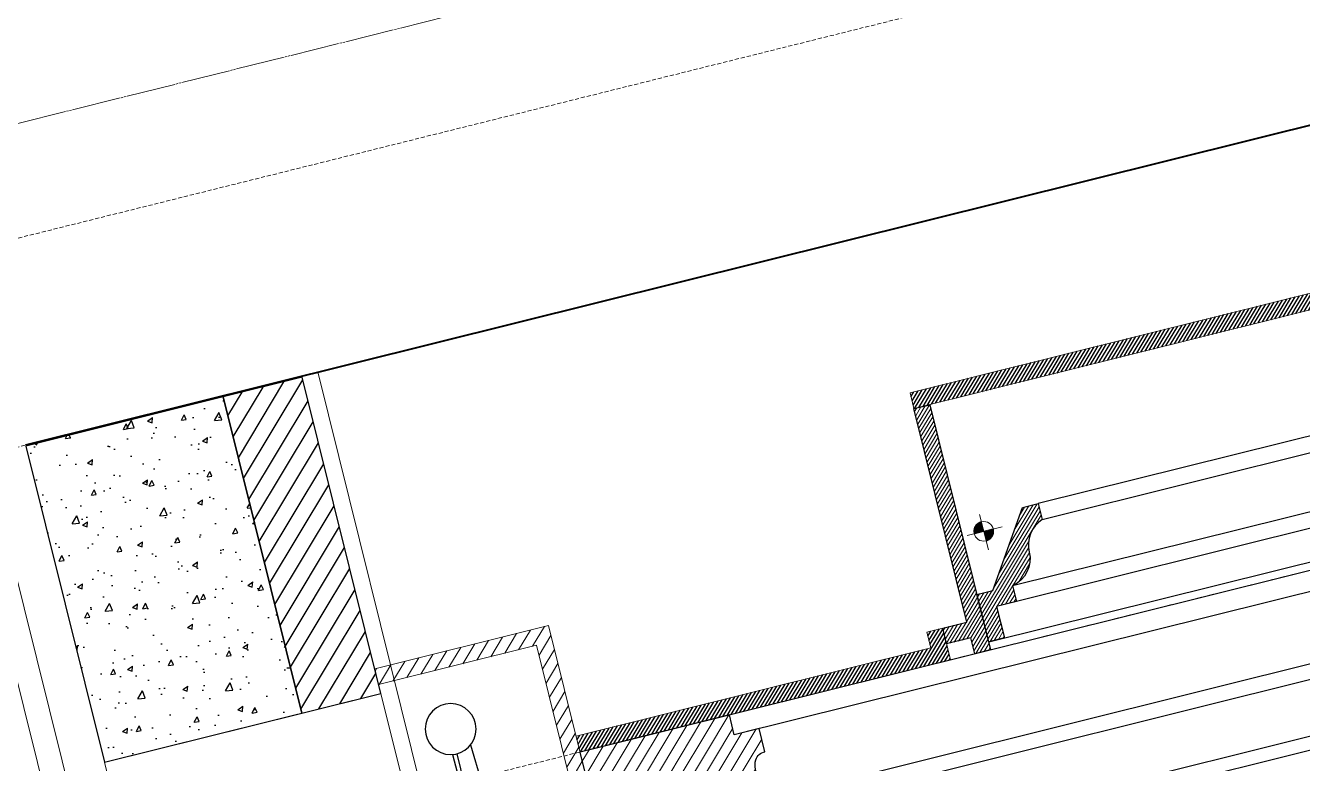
# Model space of a CAD drawing. Header units: inches. Extents: x 122939 to 389145, y 29603 to 574065.
# Drawn here: x 335317 to 336886, y 507948 to 508854 of the extents above; entities that cross this region are included whole.
import ezdxf

# ---------------------------------------------------------------- set-up
doc = ezdxf.new("R2010")
doc.units = ezdxf.units.IN
doc.header["$MEASUREMENT"] = 0
for name, pattern in [('DASHED', [0.75, 0.5, -0.25]), ('HIDDEN', [0.375, 0.25, -0.125]), ('PHANTOM-Z', [69.2, 60, -1.4, 2.5, -1.4, 2.5, -1.4])]:
    doc.linetypes.add(name, pattern=pattern)
for name, color, linetype, lineweight in [('1st floor$0$A-FLOR-HRAL', 4, 'Continuous', 18), ('a-cut', 30, 'PHANTOM-Z', 18), ('A-FLOR-SLAB', 7, 'Continuous', 40), ('A-RNDR-CONC', 2, 'Continuous', 18), ('A-RNDR-PLST', 1, 'Continuous', 9), ('A-WALL-STON', 4, 'Continuous', 18), ('GRC', 41, 'Continuous', 0), ('GRC Hatch', 253, 'Continuous', 0)]:
    doc.layers.add(name, color=color, linetype=linetype, lineweight=lineweight)
for name, color, linetype in [('8', 8, 'Continuous'), ('A-Hidden', 8, 'HIDDEN'), ('A-WALL', 7, 'Continuous'), ('Calliper_wall hatch_CHB', 8, 'Continuous'), ('CQ Wall hatch_CHB', 8, 'Continuous'), ('gypsum', 31, 'Continuous')]:
    doc.layers.add(name, color=color, linetype=linetype)

# ---------------------------------------------------------------- blocks, each defined once
blk = doc.blocks.new('half')
at = {"layer": 'GRC Hatch', "lineweight": 0, "ltscale": 5}
h = blk.add_hatch(dxfattribs=at)
h.set_pattern_fill('ANSI31', color=256, scale=30.00000000000001)
h.set_pattern_definition([(135, (111029.2882307031, -5.820766091346741e-11), (2.651650429449549, 2.651650429449553), [])])
h.paths.add_polyline_path([(60616.9776558344, 11176.45348227199), (60616.9776558344, 11196.45348227205), (60586.21424482542, 11196.45348227193), (60586.21424482542, 11466.45348227205), (60566.21424482536, 11466.45348227205), (60566.21424482542, 11156.45348227205), (60586.21424482536, 11156.45348227193), (60586.21424482542, 11176.45348227205)])
edge = h.paths.add_edge_path()
edge.add_line((60466.21424482542, 11316.45348227199), (60466.21424482542, 11296.45348227199))
edge.add_arc((60453.69515682996, 11261.08270513627), 37.52092002368126, 0.5661990946921946, 70.50915648577922, ccw=False)
edge.add_arc((60527.02056506777, 11261.7874710543), 35.80787787709507, 180.5344194091436, 260.6681698821923)
edge.add_line((60521.21424482536, 11226.45348227135), (60521.21424482531, 11206.45348227193))
edge.add_line((60521.21424482547, 11206.45348227205), (60546.2142448255, 11206.45348227205))
edge.add_line((60546.21424482542, 11206.45348227205), (60546.21424482542, 11166.45348227228))
edge.add_line((60546.21424482536, 11166.45348227216), (60566.21424482536, 11166.45348227192))
edge.add_line((60566.21424482536, 11166.45348227193), (60566.21424482536, 11226.45348227112))
edge.add_line((60566.21424482547, 11226.45348227123), (60546.21424482547, 11226.45348227146))
edge.add_line((60546.21424482542, 11226.45348227135), (60486.21424482542, 11316.4534822717))
edge.add_line((60486.2142448253, 11316.45348227181), (60466.2142448253, 11316.45348227205))
at = {"layer": 'gypsum', "ltscale": 5, "elevation": 1.2598110122e-06}
blk.add_lwpolyline([(60616.9776558344, 11176.45348227199), (60616.9776558344, 11196.45348227205), (60586.21424482542, 11196.45348227193), (60586.21424482542, 11466.45348227205), (60566.21424482536, 11466.45348227205), (60566.21424482542, 11156.45348227205), (60586.21424482536, 11156.45348227193), (60586.21424482542, 11176.45348227205), (60616.9776558344, 11176.45348227199)], dxfattribs=at)
blk.add_lwpolyline([(60466.21424482542, 11316.45348227199), (60466.21424482542, 11296.45348227205, -0.3150251714978598), (60491.21424482169, 11261.45348227496, 0.3646312828489309), (60521.21424482536, 11226.45348227135), (60521.21424482547, 11206.45348227205), (60546.21424482542, 11206.45348227205), (60546.21424482536, 11166.45348227216), (60566.21424482536, 11166.45348227193), (60566.21424482547, 11226.45348227123), (60546.21424482542, 11226.45348227135), (60486.2142448253, 11316.45348227181)], format="xyb", close=True, dxfattribs=at)
blk = doc.blocks.new('light')
at = {"layer": '1st floor$0$A-FLOR-HRAL'}
h = blk.add_hatch(dxfattribs=at)
h.set_pattern_fill('ANSI31', color=256, style=0)
h.set_pattern_definition([(45, (3.667440446733962, 0), (-0.0883883476483184, 0.0883883476483185), [])])
h.paths.add_polyline_path([(50492.27574403631, 1889.624619793962), (50492.27574403636, 1901.725888192479, 0.4142135623730951), (50480.17447563785, 1889.62461979402)])
h.paths.add_polyline_path([(50492.27574403631, 1877.523351395444, 0.4142135623730951), (50504.37701243482, 1889.624619793962), (50492.27574403631, 1889.624619793962)])
for p, q in [((50492.27574403636, 1866.364929814939), (50492.27574403631, 1911.081532535434)), ((50471.25148981024, 1889.624619793962), (50515.4788235125, 1889.62461979402))]:
    blk.add_line(p, q, dxfattribs=at)
blk.add_circle((50492.27574403631, 1889.624619793962), 12.10126839851727, dxfattribs=at)
blk = doc.blocks.new('CEIL001')
at = {"layer": '8'}
h = blk.add_hatch(dxfattribs=at)
h.set_pattern_fill('ANSI31', color=256, scale=29.99999999999999, angle=-6.361109362927034e-15, style=0)
h.set_pattern_definition([(45.00000000000001, (-522874.6968636062, -8484.251729747746), (-2.651650429449551, 2.651650429449554), [])])
h.paths.add_polyline_path([(2890.073923600663, -19.99999999953434), (2890.073923600488, 4.656612873077393e-10), (-39.99999999685679, 1.164153218269348e-10), (-39.99999999662396, -19.99999999988358)])
h = blk.add_hatch(dxfattribs=at)
h.set_pattern_fill('ANSI31', color=256, scale=29.99999999999999, angle=-6.361109362927034e-15, style=0)
h.set_pattern_definition([(45.00000000000001, (-50265.40631019877, -10452.20948779117), (-2.651650429449549, 2.651650429449554), [])])
h.paths.add_polyline_path([(-539.917241372983, -310.0000116986921), (-539.9172413728666, -330.0000116987503), (-70.76341100543505, -330.0000116983429), (-70.76341100526042, -290.0000116983429), (-90.76341100549325, -290.0000116986921), (-90.76341100543505, -310.0000116986339)])
at = {"layer": 'GRC Hatch'}
h = blk.add_hatch(dxfattribs=at)
h.set_pattern_fill('ANSI31', color=256, scale=100, angle=-13.9714232829857)
h.set_pattern_definition([(44.99999999999999, (-93499.42607684713, -30431.66796127113), (-8.838834764831843, 8.838834764831848), [])])
h.paths.add_polyline_path([(-539.9172413728666, -570.000012280303), (-539.9172413763008, -170.0000122801866), (-759.9172413721099, -170.0000122801866), (-759.9172413722263, -190.0000122800702), (-559.917241372983, -190.0000122801866), (-559.9172413728083, -570.0000122801866)])
h = blk.add_hatch(dxfattribs=at)
h.set_pattern_fill('ANSI31', color=256, scale=99.99999999999996, angle=-13.9714232829857)
h.set_pattern_definition([(44.99999999999999, (-93499.42607684713, -30431.66796127113), (-8.83883476483184, 8.838834764831844), [])])
edge = h.paths.add_edge_path()
edge.add_line((-350.8055101896171, -355.2656353506027), (-350.8055101896228, -330.000012280443))
edge.add_line((-350.8055101897335, -330.0000122804777), (-539.9172413730839, -330.0000122804873))
edge.add_line((-539.9172413727501, -330.0000122807687), (-539.9172413726964, -544.5558778724753))
edge.add_line((-539.9172413730994, -544.5558778720442), (-514.6516183029678, -544.5558778721514))
edge.add_line((-514.651618302858, -544.5558778725099), (-514.6516183028563, -570.0000122807955))
edge.add_line((-514.6516183027998, -570.0000122805359), (-485.4268396466043, -570.000012280482))
edge.add_line((-485.4268396468251, -570.0000122806523), (-485.4268396468296, -544.429122667169))
edge.add_line((-485.4268396465341, -544.4291226671194), (-466.1816767902348, -544.4291226671415))
edge.add_line((-466.1816767905839, -544.4291226671776), (-466.2947405194474, -527.8009295296539))
edge.add_arc((-463.6859770772862, -485.6040431885631), 42.27745100630982, -93.53772871366446, -12.21565143287109)
edge.add_arc((-375.5114421456819, -506.4532416128204), 48.34277912118122, 137.1562658838177, 165.7452276542556, ccw=False)
edge.add_arc((-379.8229957608273, -503.5241914555663), 43.19686264071839, 87.94483146677783, 136.1159898491896, ccw=False)
edge.add_line((-378.2738799649524, -460.3551147656399), (-378.1652572397898, -441.6729229202026))
edge.add_arc((-375.4000892848708, -401.9954820825369), 39.77367804540344, -93.98656516555752, -0.8074337642425218)
edge.add_arc((-312.6055073731695, -402.8047541364795), 23.02619725845581, 150.242483142125, 179.3809397734983, ccw=False)
edge.add_arc((-320.0609500578139, -399.301639835292), 14.8298319246997, 87.12959903878112, 147.6948261008801, ccw=False)
edge.add_line((-319.3183166501694, -384.4904140072758), (-319.3183166501809, -355.2656353511509))
edge.add_line((-319.3183166501694, -355.2656353510101), (-350.8055101898204, -355.2656353510022))
at = {"layer": 'GRC'}
for points, elevation in [([(2890.073923600721, -19.99999999965075), (2890.073923600488, 4.656612873077393e-10), (-39.99999999685679, 1.164153218269348e-10), (-39.99999999662396, -19.99999999988358)], -1.440170975450897e-09), ([(-539.9172413728666, -570.000012280303), (-539.9172413763008, -170.0000122801866), (-759.9172413721099, -170.0000122801866), (-759.9172413722263, -190.0000122800702), (-559.917241372983, -190.0000122801866), (-559.9172413728083, -570.0000122801866)], 9.69924544952464e-07)]:
    blk.add_lwpolyline(points, close=True, dxfattribs=dict(at, elevation=elevation))
at = {"layer": 'GRC', "elevation": 9.713647215737333e-07}
blk.add_lwpolyline([(-539.9172413728666, -330.0000116987503), (-70.76341100560967, -330.0000116987503), (-70.76341100537684, -290.0000116986339), (-90.76341100549325, -290.0000116986921), (-90.76341100543505, -310.0000116986339), (-539.917241372983, -310.0000116986921)], dxfattribs=at)
at = {"layer": 'gypsum', "elevation": 9.713647215737333e-07}
blk.add_lwpolyline([(-350.8055101896171, -355.2656353506027), (-350.8055101897335, -330.0000122804777), (-539.9172413727501, -330.0000122807687), (-539.9172413730994, -544.5558778720442), (-514.651618302858, -544.5558778725099), (-514.6516183027998, -570.0000122805359), (-485.4268396468251, -570.0000122806523), (-485.4268396465341, -544.4291226671194), (-466.1816767905839, -544.4291226671776), (-466.2947405191371, -527.8009295297088, 0.3705169008587136), (-422.3657666023355, -494.5496046527987, -0.1253939634110558), (-410.9569010338164, -473.5800954694278, -0.2133372465863159), (-378.2738799649524, -460.3551147656399), (-378.1652572395978, -441.6729229202028, 0.4305600987388585), (-335.6303606027504, -402.5559692230308, -0.127830023496442), (-332.5953253443004, -391.3761523988214, -0.2705942841741583), (-319.3183166501694, -384.4904140072758), (-319.3183166501694, -355.2656353510101)], format="xyb", close=True, dxfattribs=at)
at = {"xscale": -0.9999999999999996, "rotation": 359.9999999999999}
blk.add_blockref('half', (60546.21424482891, -11486.45348227181, -1.261251183378822e-06), dxfattribs=at)
blk.add_blockref('light', (-50485.36416419526, -2076.475453407154, 5.837658894621178e-06))
blk = doc.blocks.new('sec ciur')
at = {"layer": '8'}
blk.add_circle((1.736585967533756, -108.8015525048831, 2.288954332357982e-05), 31.24782316433267, dxfattribs=at)
for points, knots in [([(-17.32255293591879, -133.5639368155971, 2.289047289487974e-05), (-64.37344650056912, -1164.425118909392, 2.292919875267977e-05), (60.39826410682872, -2221.31414069637, 2.298466098702334e-05), (-111.1499501655344, -2339.864786876191, 2.162671394550543e-05), (-75.03343130991561, -3203.2750986584, 2.240870311014218e-05)], [364.3751048704897, 364.3751048704897, 364.3751048704897, 364.3751048704897, 944.5259550131184, 3110.31382546021, 3110.31382546021, 3110.31382546021, 3110.31382546021]), ([(1.856086771411356, -140.0491471653222, 2.289052731637982e-05), (6.664027114689816, -1367.070446489495, 2.292920972047979e-05), (75.86920769797871, -2377.409514449537, 2.298473959385814e-05), (-34.09848121058894, -2247.301838280284, 2.161623412048549e-05), (-25.96492531115655, -3203.275098657061, 2.242029025453958e-05)], [364.6469562146419, 364.6469562146419, 364.6469562146419, 364.6469562146419, 944.5259550131184, 3120.888390920752, 3120.888390920752, 3120.888390920752, 3120.888390920752]), ([(7.172824973065872, -139.5728663862101, 2.289354979097963e-05), (2.595465994207188, -374.6237327778363, 2.292978550067978e-05), (84.28556850546738, -1831.419381409534, 2.296746677779701e-05), (59.37311759655131, -2767.518135040824, 2.211191353417366e-05), (43.38258401822532, -3203.275098655373, 2.212677466498073e-05)], [380.0385463844473, 380.0385463844473, 380.0385463844473, 380.0385463844473, 944.5259550131184, 2562.967604305761, 2562.967604305761, 2562.967604305761, 2562.967604305761])]:
    blk.add_open_spline(points, degree=3, knots=knots, dxfattribs=at)

msp = doc.modelspace()

# ---------------------------------------------------------------- hatches: boundary and pattern name
at = {"layer": 'Calliper_wall hatch_CHB'}
h = msp.add_hatch(dxfattribs=at)
h.set_pattern_fill('AR-CONC', color=256, scale=9.999999999999998, angle=6.361109362927034e-15, style=0)
h.set_pattern_definition([(63.9714232829857, (252734.5330761779, 457684.5287173706), (71.11916932952043, 11.22781161991949), [7.499999999999998, -82.49999999999999]), (8.971423282985718, (252734.5330761779, 457684.5287173706), (-31.62542575021152, 69.64396479174259), [5.999999999999999, -65.99999999999999]), (114.4228677429857, (252740.4596735222, 457685.464368374), (39.4937435470177, 80.87177560512669), [6.374019199999998, -70.11421119999999]), (60.1556232829857, (252729.7043177185, 457703.937042691), (107.5630978416694, 9.704992776004374), [11.25, -123.75]), (110.6070587729857, (252738.6679068573, 457704.7457880423), (67.1821983616881, 117.0963374062392), [9.561034199999998, -105.171376]), (5.15558727298572, (252729.7043177185, 457703.937042691), (67.18219831375714, 117.0963373423198), [8.999999999999996, -99.00000009999997]), (34.9714232829857, (252740.6156699936, 457701.4993405906), (67.64557813863283, -24.65919216404946), [7.499999999999998, -82.49999999999999]), (339.9714232829858, (252740.6156699936, 457701.4993405906), (6.103843515325252, 76.24429473826908), [5.999999999999999, -65.99999999999999]), (85.4228680229857, (252746.2528014664, 457699.4444079234), (73.74942098260712, 51.58510224487062), [6.374019, -70.11421119999999]), (51.4714232829857, (252734.5330761779, 457684.5287173706), (-6.857307924501574, 32.59814608269261), [0, -65.19999999999999, 0, -66.99999999999999, 0, -66.24999999999999]), (21.4714232829857, (252734.5330761779, 457684.5287173706), (16.00610137173266, 44.6258503434704), [0, -38.19999999999999, 0, -63.69999999999999, 0, -25.24999999999999]), (341.4714232829857, (252712.8927934456, 457679.1446516885), (52.34755766117436, 10.6997365813381), [0, -25, 0, -77.99999999999999, 0, -103.5]), (331.4714232829857, (252703.1886307855, 457676.7302724587), (54.17642058340564, 23.79467605936128), [0, -32.49999999999999, 0, -51.79999999999998, 0, -73.49999999999997])])
h.paths.add_polyline_path([(335560.1951770916, 508397.933405051), (335317.5911107528, 508337.5739243506), (335414.1662799395, 507949.4074179429), (335656.7703462783, 508009.7668986433)])
at = {"layer": 'CQ Wall hatch_CHB'}
h = msp.add_hatch(dxfattribs=at)
h.set_pattern_fill('ANSI31', color=8, scale=150, angle=180)
h.set_pattern_definition([(238.9714232829857, (252734.5330761779, 457684.5287173706), (16.06706840326394, -9.664978682068442), [])])
h.paths.add_polyline_path([(335656.7703462798, 508009.7668986367), (335753.8119676691, 508033.9106896365), (335657.2367984806, 508422.0771960508), (335560.1951770915, 508397.933405051)])

# ---------------------------------------------------------------- linework, layer by layer
at = {"elevation": 2.974036634184607e-07}
msp.add_lwpolyline([(335560.1951770916, 508397.933405051), (335317.5911107528, 508337.5739243506), (335414.1662799395, 507949.4074179429), (335656.7703462783, 508009.7668986433)], close=True, dxfattribs=at)
at = {"layer": 'a-cut'}
msp.add_line((334770.7714627026, 508599.989925977, -8.313436281885651e-07), (343301.5943215033, 510722.4442008565, -8.313436281885651e-07), dxfattribs=at)
at = {"layer": 'A-FLOR-SLAB'}
msp.add_line((343080.6403466897, 510270.206272767, 0.0004194715815800006), (335317.3102204242, 508338.702889502, 1.466681579763429e-07), dxfattribs=at)
at = {"layer": 'A-Hidden', "linetype": 'DASHED', "lineweight": 0, "ltscale": 10}
for p, q in [((334787.8529608806, 508206.9748203027, 0.0004194715814919365), (344526.5954522695, 510629.9574533878, 0.0004194715814919365)), ((343020.5617508988, 510511.6813727802, -8.352540671749152e-05), (335257.2316246324, 508580.1779895172, 1.597771115725843e-07)), ((334915.8150519297, 507692.6542319619, 5.167699233396853e-05), (344654.5575433188, 510115.6368650467, -0.000817047251410955))]:
    msp.add_line(p, q, dxfattribs=at)
at = {"layer": 'A-RNDR-CONC', "elevation": 2.974036634184607e-07}
msp.add_lwpolyline([(335414.166279941, 507949.407417937), (335753.8119730474, 508033.9106909753), (335826.2433499371, 507742.7858111694), (335729.2017233353, 507718.6420188728), (335717.1298271869, 507767.1628321736), (335474.5257606823, 507706.8033514321)], close=True, dxfattribs=at)
at = {"layer": 'A-RNDR-PLST', "color": 1, "ltscale": 0.03}
msp.add_line((335676.6451238012, 508426.9059545101, 2.974036634184607e-07), (335850.4804283386, 507728.2062429704, 2.974036634184607e-07), dxfattribs=at)
at = {"layer": 'A-WALL', "elevation": 2.974036634184607e-07}
msp.add_lwpolyline([(335656.7703462798, 508009.7668986367), (335753.8119676691, 508033.9106896365), (335657.2367984806, 508422.0771960508), (335560.1951770915, 508397.933405051)], close=True, dxfattribs=at)
at = {"layer": 'A-WALL-STON', "elevation": 2.974036634184607e-07}
msp.add_lwpolyline([(335146.5996177938, 508693.4953342589), (335348.6048746422, 507881.5715707568), (335377.7173544593, 507888.8147064148), (335175.7120976108, 508700.7384699169)], dxfattribs=at)
at = {"layer": 'GRC'}
for p, q in [((336545.5407615309, 504934.5363633322, 1.654478140327049e-07), (335676.645123802, 508426.9059545075, 1.597771115725843e-07)), ((336569.9654387791, 504836.365770236, 3.701847155150826e-07), (335676.6451238018, 508426.905954508, 2.956705040666996e-07))]:
    msp.add_line(p, q, dxfattribs=at)
at = {"layer": 'gypsum', "color": 8}
for p, q in [((342015.2573228875, 509623.8611515549, -0.0005880324587059771), (336561.3572872212, 508266.9400623383, -0.0005880338988769525)), ((336566.1860456805, 508247.531737018, -0.0005880338988769525), (342020.0860813472, 509604.4528262334, -0.0005880324587059771)), ((342447.4924628841, 509540.4869504502, -0.006841840721870386), (336188.0267628358, 507983.1424886748, -0.0009250907147381618)), ((336529.7138056594, 508166.3235126337, -0.0005880455796696991), (342090.3596305859, 509549.8027733748, -0.0005880455796696991)), ((342095.1883890455, 509530.3944480539, -0.0005880455796696991), (336510.2821574581, 508140.8792392707, -0.0005880455796696991)), ((336500.5313490643, 508097.2338301392, -0.0005880455796696991), (342129.1063126163, 509497.6137454801, -0.0005880455796696991)), ((342520.0937593515, 509469.5085633828, -0.006841840721867518), (336182.3384153038, 507892.6857708161, -0.0009433291529289114)), ((342530.0764861327, 509452.740518992, -0.006841840721868732), (336183.7370213165, 507873.7820117205, -0.0009449429290492306)), ((342626.7141654235, 509407.2818681641, -0.006841840721868709), (336117.6106982394, 507787.8279528442, -0.0009347316762561998)), ((342635.6822959254, 509392.3780100535, -0.006841840721870562), (336103.0592744561, 507767.0724694771, -0.0009218966984415322))]:
    msp.add_line(p, q, dxfattribs=at)
at = {"layer": 'gypsum', "color": 8, "elevation": -0.0005870596538132249}
msp.add_lwpolyline([(336007.2517553935, 507964.2018341402), (341937.4374416062, 509439.6219863188)], dxfattribs=at)

# ---------------------------------------------------------------- block references
at = {"layer": 'GRC', "rotation": 13.9714232829857}
msp.add_blockref('CEIL001', (336442.6795390321, 508412.5957937231, -0.0005880324587057737), dxfattribs=at)
at = {"layer": 'gypsum', "xscale": -1, "rotation": 13.97142328298802}
msp.add_blockref('sec ciur', (335814.9674798116, 508096.2125633735, -0.001273023250593715), dxfattribs=at)

doc.saveas('drawing.dxf')
